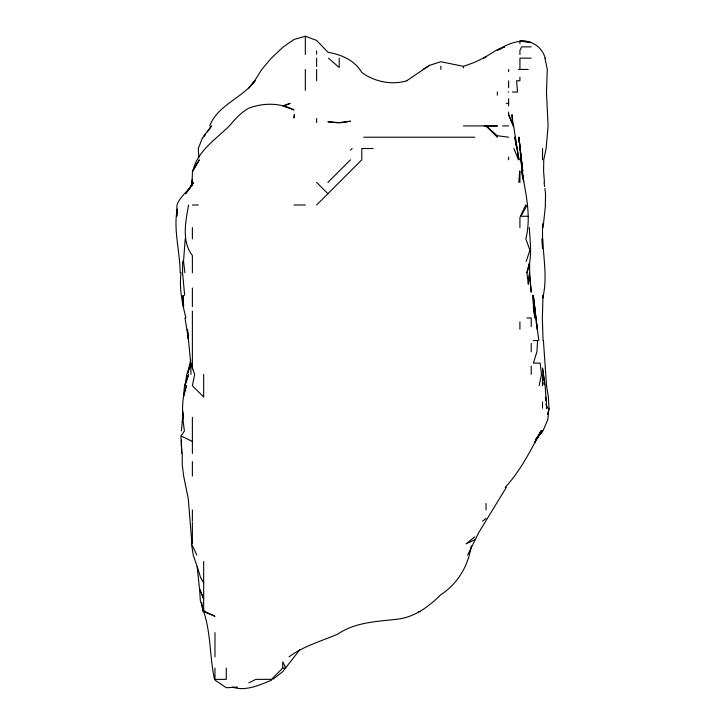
<?xml version="1.0" encoding="UTF-8"?>
<svg xmlns="http://www.w3.org/2000/svg" width="725" height="725" viewBox="0 0 725 725"><rect width="100%" height="100%" fill="white"/><g stroke="black" fill="none" stroke-linecap="round" stroke-linejoin="round"><path stroke-width="1.09" d="M542.536 148.516L542.518 159.808L542.518 159.282M182.627 261.462L182.573 272.754L184.657 295.347M181.051 442.178L181.087 436.024L184.44 430.886C182.202 415.978 180.978 400.019 186.533 385.709L183.443 397.001L184.54 385.709L188.6 374.408L185.065 385.709L186.76 374.408L191.065 363.116L187.73 373.384M545.327 204.994L545.544 193.693L544.874 188.563M191.871 184.657L192.379 179.374L192.279 184.213M182.754 419.585L183.044 413.939M181.023 272.754C179.12 288.006 182.156 303.213 185.917 317.94M192.198 184.657L192.352 182.401L189.778 188.563M518.846 182.401L519.671 171.109M183.081 411.682L181.449 430.886M185.219 238.878L183.516 261.462L184.938 272.754M545.49 204.994L543.088 227.578M177.253 211.147L176.746 216.286L176.972 204.994C180.19 195.832 189.08 190.802 193.584 182.401L185.663 193.693L192.379 184.494L191.427 186.334M529.096 263.519L526.885 272.754L528.271 284.055L529.522 272.754L531.217 292.202L529.422 272.754M528.271 284.055L529.703 272.754L529.612 263.719M542.635 297.912L543.016 295.347L542.354 317.94L543.052 340.523M177.244 209.099C173.221 230.323 180.117 251.512 180.117 272.754M547.756 414.455L548.136 412.398M548.517 410.35L548.897 408.293L547.837 419.585L542.998 430.886L536.138 438.897M547.792 414.455L548.961 408.293L548.354 397.001L546.532 385.709L543.424 340.523M539.155 385.709L541.466 374.408L540.188 363.116L533.355 363.116L536.926 351.824L537.606 340.523L533.41 340.523M181.513 440.12L181.522 453.469M188.545 204.994C185.772 221.352 181.313 241.28 192.379 255.481L192.379 272.754M187.63 373.384L190.702 360.098M471.277 545.88C468.305 565.708 457.81 583.716 440.863 594.654C428.439 607.024 413.803 617.827 395.678 619.358C375.704 621.678 354.888 622.34 337.632 634.185C321.166 641.154 303.739 646.048 289.076 656.778M542.762 297.912C547.565 278.581 543.424 258.499 542.762 238.878M526.885 272.754C532.585 258.399 530.156 242.603 529.286 227.578M526.178 261.462L529.921 250.17L525.833 238.878C531.507 216.657 525.779 193.249 521.855 171.109L523.631 181.377M506.349 487.354L478.763 532.54L467.625 555.123M525.652 204.994L519.925 217.609L519.925 227.578M527.193 204.994L520.931 216.286L528.054 216.286M209.697 125.923C217.926 104.672 242.313 98.256 255.073 80.747L248.847 87.897L254.702 80.747L261.779 69.455L271.304 58.163L283.348 46.862L294.033 39.458L305.325 36.25L316.617 40.419L327.917 52.209C341.629 54.81 354.308 59.976 361.802 72.455C374.426 81.798 391.872 85.351 406.979 80.747M535.494 440.292L541.484 430.886L534.905 442.178L541.004 430.886C530.6 450.56 520.45 470.924 505.189 487.354M204.287 136.354L205.51 134.614M207.341 132.013L211.618 125.923L203.671 136.083M535.558 440.438L542.518 430.886L536.138 438.707M299.851 649.727L282.732 671.604L272.863 679.37M350.501 150.166L352.123 148.516M327.917 182.401L350.501 159.808M316.617 204.994L361.802 159.808L361.802 148.516L373.094 148.516M282.732 668.069L285.84 668.069L282.732 661.762L282.732 668.069L271.44 679.37L255.78 679.37L248.847 682.85M482.551 521.239L486.04 518.366M474.748 536.908L466.103 543.832L474.748 539.79M406.979 80.584L429.562 65.332L440.863 61.752L463.447 66.338L474.748 62.296L486.04 56.74L483.502 58.163L497.332 49.635L504.673 47.207M423.101 69.455L429.562 65.332M283.665 106.14L290.181 103.34L282.732 105.941L294.033 109.91C279.859 102.651 263.61 102.733 248.847 108.134C240.936 112.448 235.099 119.127 229.372 125.923C215.669 139.408 197.236 151.19 192.868 171.109L199.348 159.808L192.497 171.109L191.953 184.594M271.44 680.222C259.414 685.152 245.431 691.596 232.426 687.073M501.528 48.557L497.332 50.252C507.409 44.026 519.29 38.715 531.217 42.648L519.925 41.08C531.606 39.775 542.01 47.007 545.254 58.163M340.233 122.833L350.501 121.202L339.209 122.67L327.917 121.755L338.185 122.878M237.555 687.037L226.263 687.744L214.972 680.068L214.972 668.069M531.217 46.862L521.61 46.862L519.925 50.469L519.925 54.593M531.217 58.163L519.925 58.163L519.925 69.455M518.52 69.455L528.28 69.455M508.125 92.048L508.624 92.048M512.448 92.048L517.514 92.048L516.599 80.747L519.925 80.747L519.925 77.149M506.367 103.34L508.624 103.34M463.447 125.923L497.332 125.923L484.264 125.923M502.633 125.923L508.624 125.923M203.671 137.224L202.737 137.224L198.269 148.516L198.831 157.552M363.66 137.224L474.748 137.224M192.379 204.994L198.342 204.994M294.033 204.994L305.325 204.994M526.894 317.94L531.217 317.94L531.217 326.694M418.271 611.601L420.11 611.601M214.972 679.37L226.263 679.37L226.263 668.069M497.332 135.72L497.332 137.224L486.04 125.942L497.332 135.72L508.624 137.224M191.472 543.832L193.24 555.123L197.137 566.415L199.529 589.008L203.671 598.796L199.638 589.008L200.299 600.3L203.671 611.601L214.972 616.277L205.102 611.601L203.671 609.97L203.671 561.485M181.087 436.024L192.379 441.443M328.452 58.163L339.209 67.488L339.209 58.163M316.617 182.401L327.917 193.693M203.671 582.972L200.644 577.716L197.137 566.415M192.379 545.581L196.828 555.123M508.624 112.121L508.624 114.632L513.608 125.923L519.009 159.808L514.705 137.224M185.002 317.94L188.582 340.523L187.431 329.232L190.72 363.116L194.663 374.408L192.379 385.709L203.671 397.001L203.671 374.408M513.88 148.516L518.457 159.808M508.624 114.632L513.164 125.923L511.986 114.632L512.711 123.875M203.671 611.601C211.093 633.55 209.579 657.004 214.528 679.37M544.919 58.163L547.303 69.455L546.469 92.048L548.091 125.923L546.106 148.516L543.759 159.808L543.587 171.109L544.457 182.401M536.201 322.045L538.883 340.523M516.862 148.516L515.04 137.224L516.834 148.516M543.922 380.571L542.518 368.064L545.146 385.709L546.777 408.293L546.269 404.188M520.251 152.214L522.752 171.109L518.855 137.224L522.535 171.109L518.964 137.224L519.336 142.87M523.658 181.377L520.994 159.808L522.181 173.157M535.802 317.94L537.388 329.232L533.337 295.347L535.802 317.94L534.479 306.639L535.15 313.825M533.256 306.639L534.832 317.94L532.422 295.347M519.925 150.048L519.481 145.127M544.067 182.401L544.602 186.506M201.677 602.357L202.864 611.601M181.087 443.51L182.238 453.469L182.238 464.77L183.652 476.062L188.273 498.655L191.917 543.832M543.324 374.408L543.913 380.571M522.381 175.214L522.58 177.262M522.662 177.262L522.181 171.109L522.489 176.755M541.838 238.878L542.518 248.195L542.518 223.762M183.642 306.639L183.044 295.347L183.28 306.639M190.72 363.116L190.965 374.408M542.518 374.408L542.518 385.709M542.518 401.895L542.518 408.293M531.217 343.46L531.217 351.824M531.217 366.08L531.217 374.408M519.925 41.017L519.925 43.745M519.925 171.109L519.925 182.401M519.925 321.818L519.925 329.232M508.624 69.455L508.624 71.693M508.624 80.747L508.624 87.643M508.624 98.691L508.624 105.796M508.624 157.026L508.624 159.808M497.332 92.048L497.332 95.211M486.04 503.522L486.04 509.947M463.447 66.338L463.447 67.86M440.863 66.129L440.863 69.455M316.617 50.822L316.617 54.176M316.617 58.163L316.617 66.446M316.617 69.455L316.617 80.747M316.617 118.456L316.617 122.57M305.325 36.25L305.325 54.493M305.325 69.455L305.325 90.308M214.972 632.553L214.972 656.778M192.379 227.578L192.379 238.878M192.379 287.988L192.379 306.639M192.379 311.134L192.379 369.079M192.379 417.283L192.379 453.469M192.379 461.617L192.379 476.062M192.379 509.947L192.379 521.239M192.379 522.535L192.379 543.832M294.341 114.632L294.033 117.803L294.341 114.632M545.862 400.082L545.508 397.001L545.853 400.082M546.804 408.293L546.333 404.188L546.777 408.293M544.312 384.676L544.112 382.628L544.312 384.676"/></g></svg>
